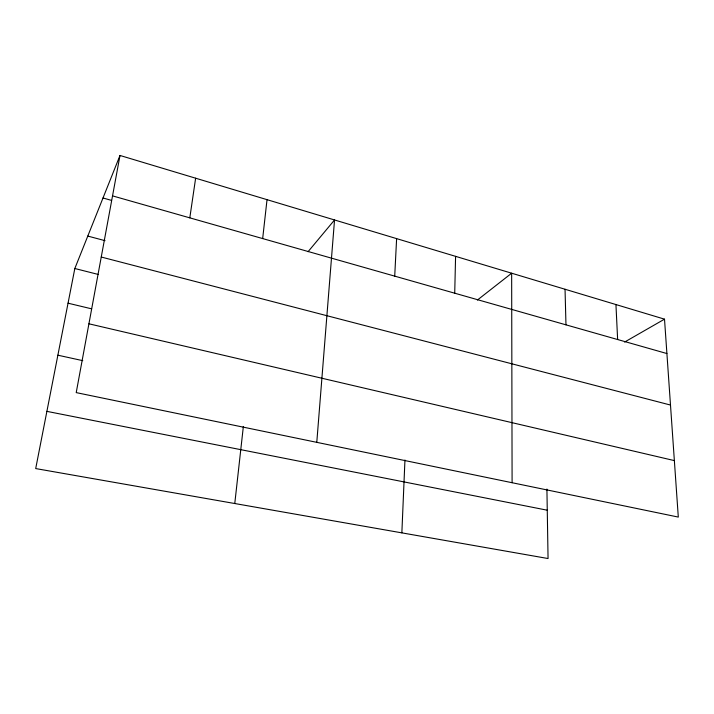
<?xml version="1.0" encoding="UTF-8"?>
<svg xmlns="http://www.w3.org/2000/svg" width="714" height="714" viewBox="0 0 714 714"><rect width="100%" height="100%" fill="white"/><g stroke="black" fill="none" stroke-linecap="round" stroke-linejoin="round"><path stroke-width="1.07" d="M454.72 293.204L455.586 256.353M401.857 532.858L404.954 460.021M394.717 276.131L396.618 238.628M316.784 442.341L334.536 219.966L308.046 251.721M234.772 503.522L243.358 426.445M262.672 238.583L267.027 199.67M189.808 217.859L195.636 178.205M119.997 155.465L76.219 392.611L678.3 517.079L664.511 319.158L119.997 155.465L74.827 268.509L35.7 468.571L548.057 558.535L546.915 489.054M477.38 300.058L511.652 273.212L512.099 482.718M624.598 342.068L664.511 319.158M46.892 411.362L547.263 510.207M57.87 355.197L82.77 360.659M88.92 323.799L674.364 460.601M68.044 303.191L91.633 308.841M74.827 268.509L98.389 274.479M101.245 257.031L670.491 405.052M87.786 236.075L105.038 240.672M103.012 197.983L111.491 200.384M112.535 195.877L666.903 353.546M615.941 304.566L617.637 339.534M565.042 289.259L565.97 324.843"/></g></svg>
